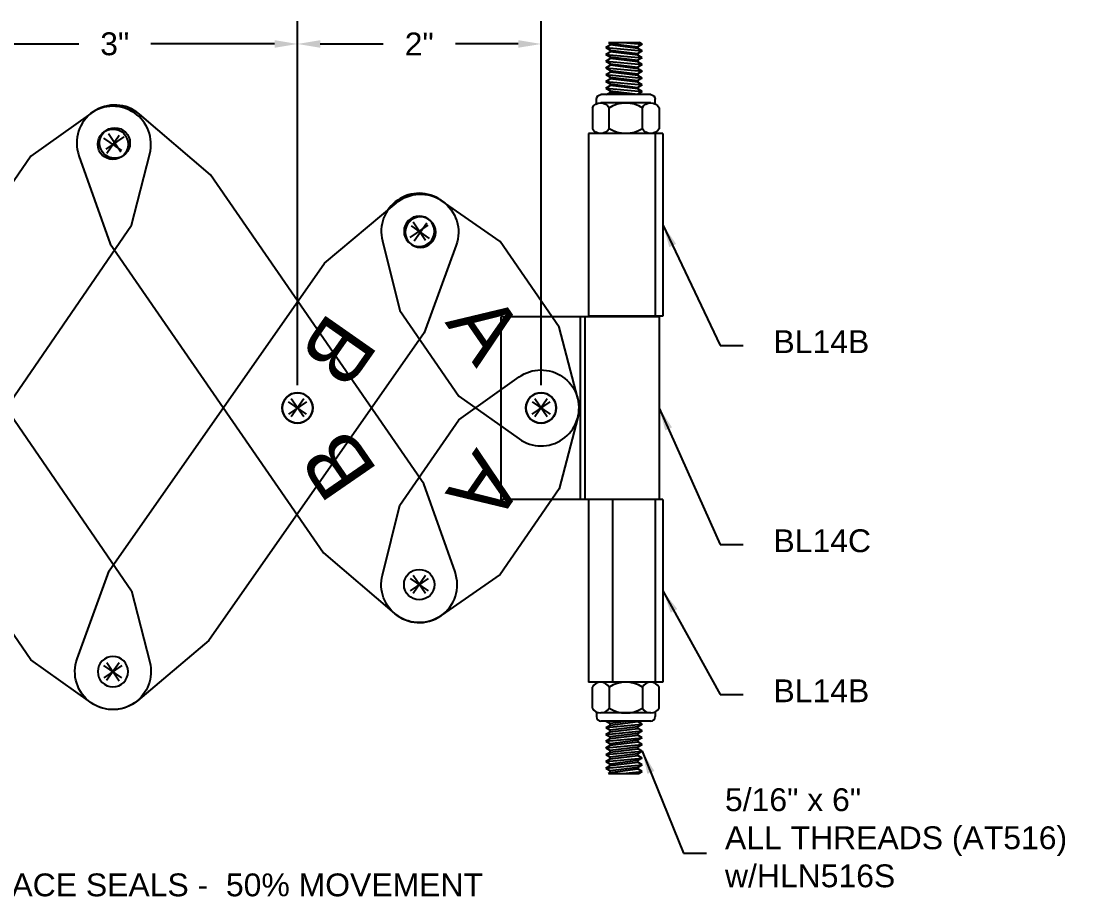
# Model space of a CAD drawing. Header units: inches. Extents: x 1.6 to 29.2, y -11.9 to 19.1.
# Drawn here: x 20.07 to 28.74, y 11.07 to 18.29 of the extents above; entities that cross this region are included whole.
import ezdxf

# ---------------------------------------------------------------- set-up
doc = ezdxf.new("R2010")
doc.units = ezdxf.units.IN
doc.header["$MEASUREMENT"] = 0
for name, color, linetype in [('Anchors', 4, 'Continuous'), ('Conditions', 1, 'Continuous'), ('Dimensions', 3, 'Continuous'), ('Text', 2, 'Continuous')]:
    doc.layers.add(name, color=color, linetype=linetype)
doc.styles.add('Arial', font='arial.ttf')
doc.dimstyles.new('Arial', dxfattribs={"dimtxt": 0.1875, "dimasz": 0.1875, "dimexe": 0.1875, "dimexo": 0.1875, "dimgap": 0.1875, "dimtad": 0, "dimtih": 1, "dimtoh": 1, "dimdec": 4, "dimzin": 0, "dimdsep": 46, "dimlunit": 4, "dimtxsty": 'Arial', "dimcen": 0.1875, "dimadec": 0, "dimazin": 0, "dimtfac": 1, "dimtdec": 4, "dimtofl": 0, "dimtmove": 0, "dimatfit": 3, "dimfxl": 0, "dimfrac": 2, "dimtolj": 1, "dimtzin": 0, "dimarcsym": 0})

# ---------------------------------------------------------------- blocks, each defined once
blk = doc.blocks.new('*D31')
at = {"layer": 'Defpoints', "color": 0}
for p in [(22.3351, 18.1047), (19.3351, 15.1159), (22.3351, 15.1159)]:
    blk.add_point(p, dxfattribs=at)
at = {"layer": 'Dimensions', "color": 0, "lineweight": -2}
for p, q in [((19.3351, 15.3034), (19.3351, 18.2922)), ((22.3351, 15.3034), (22.3351, 18.2922)), ((19.5226, 18.1047), (20.54, 18.1047)), ((22.1476, 18.1047), (21.1303, 18.1047))]:
    blk.add_line(p, q, dxfattribs=at)
at = {"layer": 'Dimensions', "color": 0}
for points in [[(19.5226, 18.136), (19.5226, 18.0735), (19.3351, 18.1047)], [(22.1476, 18.136), (22.1476, 18.0735), (22.3351, 18.1047)]]:
    blk.add_solid(points, dxfattribs=at)
at = {"layer": 'Dimensions', "color": 0, "insert": (20.8351, 18.1047), "char_height": 0.1875, "attachment_point": 5, "style": 'Arial'}
blk.add_mtext('\\A1;3"', dxfattribs=at)
blk = doc.blocks.new('*D33')
at = {"layer": 'Defpoints', "color": 0}
for p in [(22.3351, 18.1047), (22.3351, 15.1159), (24.3351, 15.1159)]:
    blk.add_point(p, dxfattribs=at)
at = {"layer": 'Dimensions', "color": 0, "lineweight": -2}
for p, q in [((22.3351, 15.3034), (22.3351, 18.2922)), ((24.3351, 15.3034), (24.3351, 18.2922)), ((22.5226, 18.1047), (23.0383, 18.1047)), ((24.1476, 18.1047), (23.632, 18.1047))]:
    blk.add_line(p, q, dxfattribs=at)
at = {"layer": 'Dimensions', "color": 0}
for points in [[(22.5226, 18.136), (22.5226, 18.0735), (22.3351, 18.1047)], [(24.1476, 18.136), (24.1476, 18.0735), (24.3351, 18.1047)]]:
    blk.add_solid(points, dxfattribs=at)
at = {"layer": 'Dimensions', "color": 0, "insert": (23.3351, 18.1047), "char_height": 0.1875, "attachment_point": 5, "style": 'Arial'}
blk.add_mtext('\\A1;2"', dxfattribs=at)
blk = doc.blocks.new('C')
blk.add_lwpolyline([(36.7293, 44.1802, 0.700208), (36.7293, 44.7666), (36.1611, 44.9734), (31.8331, 44.9734), (31.2649, 44.7666, 0.700208), (31.2649, 44.1802), (31.8331, 43.9734), (36.1611, 43.9734)], format="xyb", close=True)
for centre in [(31.3716, 44.4734), (33.9971, 44.4734), (36.6226, 44.4734)]:
    blk.add_circle(centre, 0.125)
at = {"layer": 'Conditions'}
for p, q in [((31.3716, 44.3834), (31.3716, 44.5634)), ((33.9971, 44.3834), (33.9971, 44.5634)), ((36.6226, 44.3834), (36.6226, 44.5634)), ((31.2816, 44.4734), (31.4616, 44.4734)), ((33.9071, 44.4734), (34.0871, 44.4734)), ((36.5326, 44.4734), (36.7126, 44.4734))]:
    blk.add_line(p, q, dxfattribs=at)
at = {"layer": 'Text', "insert": (32.3081, 44.719), "char_height": 0.5, "attachment_point": 1, "style": 'Arial'}
blk.add_mtext('C', dxfattribs=at)
blk = doc.blocks.new('B')
blk.add_lwpolyline([(31.2738, 47.7408), (32.0151, 47.5421), (35.0982, 47.5421), (35.8396, 47.7408, 0.767327), (35.8396, 48.3435), (35.0982, 48.5421), (32.0151, 48.5421), (31.2738, 48.3435, 0.767327)], format="xyb", close=True)
for centre in [(31.3546, 48.0421), (33.1163, 48.0421), (35.7588, 48.0421)]:
    blk.add_circle(centre, 0.125)
at = {"layer": 'Conditions'}
for p, q in [((31.3546, 47.9521), (31.3546, 48.1321)), ((33.1163, 47.9521), (33.1163, 48.1321)), ((35.7588, 47.9521), (35.7588, 48.1321)), ((31.2646, 48.0421), (31.4446, 48.0421)), ((33.0263, 48.0421), (33.2063, 48.0421)), ((35.6688, 48.0421), (35.8488, 48.0421))]:
    blk.add_line(p, q, dxfattribs=at)
at = {"layer": 'Text', "insert": (32.3078, 48.2877), "char_height": 0.5, "attachment_point": 1, "style": 'Arial'}
blk.add_mtext('B', dxfattribs=at)
blk = doc.blocks.new('A')
blk.add_lwpolyline([(1.8684, 0.2932, -0.700208), (1.8684, -0.2932), (1.3158, -0.5), (0.4615, -0.5), (-0.1067, -0.2932, -0.700208), (-0.1067, 0.2932), (0.4615, 0.5), (1.3158, 0.5)], format="xyb", close=True)
for centre in [(0, 0), (1.7617, 0)]:
    blk.add_circle(centre, 0.125)
at = {"layer": 'Conditions'}
for p, q in [((0, -0.09), (0, 0.09)), ((1.7617, -0.09), (1.7617, 0.09)), ((-0.09, 0), (0.09, 0)), ((1.6717, 0), (1.8517, 0))]:
    blk.add_line(p, q, dxfattribs=at)
at = {"layer": 'Text', "insert": (0.5632, 0.2456), "char_height": 0.5, "attachment_point": 1, "style": 'Arial'}
blk.add_mtext('A', dxfattribs=at)
blk = doc.blocks.new('HLN516S')
at = {"layer": 'Anchors'}
for p, q in [((-0.2416, 0.2444), (-0.2416, 0.283)), ((-0.2046, 0.32), (0.2046, 0.32)), ((0.2416, 0.2444), (0.2416, 0.283)), ((-0.2737, 0.213), (-0.2737, 0.0403)), ((-0.2053, 0.2533), (0.2053, 0.2533)), ((-0.1369, 0.0403), (-0.1369, 0.213)), ((0.1369, 0.0403), (0.1369, 0.213)), ((0.2737, 0.213), (0.2737, 0.0403)), ((-0.2053, 0), (0.2053, 0))]:
    blk.add_line(p, q, dxfattribs=at)
for centre, radius, start, end in [((-0.2046, 0.283), 0.037, 90, 180), ((0.2046, 0.283), 0.037, 0, 90), ((-0.2053, 0.175), 0.0783, 29.02085, 150.97915), ((0, 0.0007), 0.2526, 57.19114, 122.80886), ((0.2053, 0.175), 0.0783, 29.02085, 150.97915), ((-0.2053, 0.0783), 0.0783, 209.02085, 330.97915), ((0, 0.2526), 0.2526, 237.19114, 302.80886), ((0.2053, 0.0783), 0.0783, 209.02085, 330.97915)]:
    blk.add_arc(centre, radius, start, end, dxfattribs=at)
blk = doc.blocks.new('BL-14B&C')
for p, q in [((71.0974, 26.4731), (70.4874, 26.4731)), ((70.4874, 26.4731), (70.4874, 24.9731)), ((71.0324, 26.4731), (71.0324, 24.9731)), ((71.0974, 26.4731), (71.0974, 24.9731)), ((71.0674, 24.9697), (69.7674, 24.9697)), ((69.7674, 24.9697), (69.7674, 23.4697)), ((70.4174, 24.9697), (70.4174, 23.4697)), ((70.4574, 24.9697), (70.4574, 23.4697)), ((71.0974, 24.9731), (70.4874, 24.9731)), ((71.0674, 24.9697), (71.0674, 23.4697)), ((71.0674, 23.4697), (69.7674, 23.4697)), ((71.0974, 23.4691), (70.4874, 23.4691)), ((70.4874, 23.4691), (70.4874, 21.9691)), ((70.6824, 23.4691), (70.6824, 21.9691)), ((71.0324, 23.4691), (71.0324, 21.9691)), ((71.0974, 23.4691), (71.0974, 21.9691)), ((71.0974, 21.9691), (70.4874, 21.9691))]:
    blk.add_line(p, q)
blk.add_circle((70.0965, 24.2205), 0.125)
at = {"layer": 'Anchors'}
for p, q in [((70.6274, 27.1796), (70.6644, 27.2008)), ((70.6274, 27.1796), (70.9274, 27.1518)), ((70.6274, 27.1796), (70.6644, 27.1584)), ((70.6503, 27.222), (70.6644, 27.2139)), ((70.6503, 27.222), (70.9019, 27.222)), ((70.6644, 27.2139), (70.6644, 27.2008)), ((70.6644, 27.2139), (70.8904, 27.1862)), ((70.8904, 27.173), (70.6644, 27.2008)), ((70.6644, 27.1584), (70.6644, 27.1453)), ((70.6644, 27.1584), (70.8904, 27.1306)), ((70.7692, 27.222), (70.9274, 27.2074)), ((70.9274, 27.2074), (70.8904, 27.1862)), ((70.8904, 27.1862), (70.8904, 27.173)), ((70.9274, 27.1518), (70.8904, 27.173)), ((70.9274, 27.2074), (70.9019, 27.222)), ((70.6274, 27.124), (70.6644, 27.1453)), ((70.6274, 27.124), (70.6644, 27.1028)), ((70.6274, 27.124), (70.9274, 27.0963)), ((70.6274, 27.0685), (70.6644, 27.0897)), ((70.8904, 27.1175), (70.6644, 27.1453)), ((70.6644, 27.1028), (70.6644, 27.0897)), ((70.6644, 27.1028), (70.8904, 27.075)), ((70.8904, 27.0619), (70.6644, 27.0897)), ((70.9274, 27.1518), (70.8904, 27.1306)), ((70.8904, 27.1306), (70.8904, 27.1175)), ((70.9274, 27.0963), (70.8904, 27.1175)), ((70.9274, 27.0963), (70.8904, 27.075)), ((70.8904, 27.075), (70.8904, 27.0619)), ((70.6274, 27.0685), (70.6644, 27.0473)), ((70.6274, 27.0685), (70.9274, 27.0407)), ((70.6274, 27.0129), (70.6644, 27.0341)), ((70.6274, 27.0129), (70.6644, 26.9917)), ((70.6274, 27.0129), (70.9274, 26.9852)), ((70.6644, 27.0473), (70.6644, 27.0341)), ((70.6644, 27.0473), (70.8904, 27.0195)), ((70.8904, 27.0064), (70.6644, 27.0341)), ((70.6644, 26.9917), (70.6644, 26.9786)), ((70.6644, 26.9917), (70.8904, 26.9639)), ((70.9274, 27.0407), (70.8904, 27.0619)), ((70.9274, 27.0407), (70.8904, 27.0195)), ((70.8904, 27.0195), (70.8904, 27.0064)), ((70.9274, 26.9852), (70.8904, 27.0064)), ((70.9274, 26.9852), (70.8904, 26.9639)), ((70.6274, 26.9574), (70.6644, 26.9786)), ((70.6274, 26.9574), (70.6644, 26.9362)), ((70.6274, 26.9574), (70.9274, 26.9296)), ((70.6274, 26.9018), (70.6644, 26.923)), ((70.6274, 26.9018), (70.6644, 26.8806)), ((70.6274, 26.9018), (70.9274, 26.874)), ((70.8904, 26.9508), (70.6644, 26.9786)), ((70.6644, 26.9362), (70.6644, 26.923)), ((70.6644, 26.9362), (70.8904, 26.9084)), ((70.8904, 26.8953), (70.6644, 26.923)), ((70.8904, 26.9639), (70.8904, 26.9508)), ((70.9274, 26.9296), (70.8904, 26.9508)), ((70.9274, 26.9296), (70.8904, 26.9084)), ((70.8904, 26.9084), (70.8904, 26.8953)), ((70.6274, 26.8463), (70.6644, 26.8675)), ((70.6274, 26.8463), (70.6644, 26.825)), ((70.6274, 26.8463), (70.9274, 26.8185)), ((70.6317, 26.7931), (70.6644, 26.8119)), ((70.6644, 26.8806), (70.6644, 26.8675)), ((70.6644, 26.8806), (70.8904, 26.8528)), ((70.8904, 26.8397), (70.6644, 26.8675)), ((70.6644, 26.825), (70.6644, 26.8119)), ((70.6644, 26.825), (70.8904, 26.7973)), ((70.8172, 26.7931), (70.6644, 26.8119)), ((70.9274, 26.874), (70.8904, 26.8953)), ((70.9274, 26.874), (70.8904, 26.8528)), ((70.8904, 26.8528), (70.8904, 26.8397)), ((70.9274, 26.8185), (70.8904, 26.8397)), ((70.9274, 26.8185), (70.8904, 26.7973)), ((70.8904, 26.7973), (70.8904, 26.7931)), ((70.6274, 21.5959), (70.9274, 21.6237)), ((70.6274, 21.5959), (70.6644, 21.6172)), ((70.6317, 21.6491), (70.6644, 21.6303)), ((70.8172, 21.6491), (70.6644, 21.6303)), ((70.6644, 21.6172), (70.8904, 21.6449)), ((70.6644, 21.6172), (70.6644, 21.6303)), ((70.8904, 21.6449), (70.8904, 21.6491)), ((70.9274, 21.6237), (70.8904, 21.6449)), ((70.9274, 21.6237), (70.8904, 21.6025)), ((70.6274, 21.5959), (70.6644, 21.5747)), ((70.6274, 21.5404), (70.9274, 21.5682)), ((70.6274, 21.5404), (70.6644, 21.5616)), ((70.6274, 21.5404), (70.6644, 21.5192)), ((70.8904, 21.6025), (70.6644, 21.5747)), ((70.6644, 21.5616), (70.8904, 21.5894)), ((70.6644, 21.5616), (70.6644, 21.5747)), ((70.8904, 21.5469), (70.6644, 21.5192)), ((70.6644, 21.506), (70.8904, 21.5338)), ((70.6644, 21.506), (70.6644, 21.5192)), ((70.8904, 21.5894), (70.8904, 21.6025)), ((70.9274, 21.5682), (70.8904, 21.5894)), ((70.9274, 21.5682), (70.8904, 21.5469)), ((70.8904, 21.5338), (70.8904, 21.5469)), ((70.9274, 21.5126), (70.8904, 21.5338)), ((70.6274, 21.4848), (70.9274, 21.5126)), ((70.6274, 21.4848), (70.6644, 21.506)), ((70.6274, 21.4848), (70.6644, 21.4636)), ((70.6274, 21.4293), (70.9274, 21.457)), ((70.6274, 21.4293), (70.6644, 21.4505)), ((70.8904, 21.4914), (70.6644, 21.4636)), ((70.6644, 21.4505), (70.8904, 21.4783)), ((70.6644, 21.4505), (70.6644, 21.4636)), ((70.8904, 21.4358), (70.6644, 21.4081)), ((70.9274, 21.5126), (70.8904, 21.4914)), ((70.8904, 21.4783), (70.8904, 21.4914)), ((70.9274, 21.457), (70.8904, 21.4783)), ((70.9274, 21.457), (70.8904, 21.4358)), ((70.8904, 21.4227), (70.8904, 21.4358)), ((70.6274, 21.4293), (70.6644, 21.4081)), ((70.6274, 21.3737), (70.9274, 21.4015)), ((70.6274, 21.3737), (70.6644, 21.3949)), ((70.6274, 21.3737), (70.6644, 21.3525)), ((70.6274, 21.3182), (70.9274, 21.3459)), ((70.6644, 21.3949), (70.8904, 21.4227)), ((70.6644, 21.3949), (70.6644, 21.4081)), ((70.8904, 21.3803), (70.6644, 21.3525)), ((70.6644, 21.3394), (70.8904, 21.3672)), ((70.6644, 21.3394), (70.6644, 21.3525)), ((70.9274, 21.4015), (70.8904, 21.4227)), ((70.9274, 21.4015), (70.8904, 21.3803)), ((70.8904, 21.3672), (70.8904, 21.3803)), ((70.9274, 21.3459), (70.8904, 21.3672)), ((70.9274, 21.3459), (70.8904, 21.3247)), ((70.6274, 21.3182), (70.6644, 21.3394)), ((70.6274, 21.3182), (70.6644, 21.2969)), ((70.6274, 21.2626), (70.9274, 21.2904)), ((70.6274, 21.2626), (70.6644, 21.2838)), ((70.6274, 21.2626), (70.6644, 21.2414)), ((70.8904, 21.3247), (70.6644, 21.2969)), ((70.6644, 21.2838), (70.8904, 21.3116)), ((70.6644, 21.2838), (70.6644, 21.2969)), ((70.8904, 21.2692), (70.6644, 21.2414)), ((70.8904, 21.3116), (70.8904, 21.3247)), ((70.9274, 21.2904), (70.8904, 21.3116)), ((70.9274, 21.2904), (70.8904, 21.2692)), ((70.8904, 21.256), (70.8904, 21.2692)), ((70.6503, 21.2202), (70.6644, 21.2283)), ((70.6503, 21.2202), (70.9019, 21.2202)), ((70.6644, 21.2283), (70.8904, 21.256)), ((70.6644, 21.2283), (70.6644, 21.2414)), ((70.7692, 21.2202), (70.9274, 21.2348)), ((70.9274, 21.2348), (70.8904, 21.256)), ((70.9274, 21.2348), (70.9019, 21.2202))]:
    blk.add_line(p, q, dxfattribs=at)
for p in [(70.6644, 27.2139), (70.6644, 27.1584), (70.6644, 27.1028), (70.6644, 27.0473), (70.6644, 26.9917), (70.6644, 26.9362), (70.6644, 26.8806), (70.6644, 26.825), (70.6644, 21.6172), (70.6644, 21.5616), (70.6644, 21.506), (70.6644, 21.4505), (70.6644, 21.3949), (70.6644, 21.3394), (70.6644, 21.2838), (70.6644, 21.2283)]:
    blk.add_point(p, dxfattribs=at)
at = {"xscale": -1}
blk.add_blockref('HLN516S', (70.7924, 26.4731), dxfattribs=at)
at = {"rotation": 180}
blk.add_blockref('HLN516S', (70.7924, 21.9691), dxfattribs=at)

msp = doc.modelspace()

# ---------------------------------------------------------------- block references
at = {"layer": 'Conditions'}
msp.add_blockref('BL-14B&C', (-45.76132, -9.10453), dxfattribs=at)
at = {"layer": 'Conditions', "color": 7}
for name, p, rotation in [('C', (36.7809, -38.07554), 55.55412117580468), ('B', (80.68524, 15.1218), 124.5849488802435), ('A', (24.33515, 15.11592), 235.4150511197566)]:
    msp.add_blockref(name, p, dxfattribs=dict(at, rotation=rotation))
at = {"layer": 'Conditions', "color": 7, "xscale": -1}
for name, p, rotation in [('C', (36.7809, 68.30738), 124.4458788241953), ('B', (80.68381, 14.70686), 55.01915408662259), ('A', (24.33515, 15.11592), 304.5849488802434)]:
    msp.add_blockref(name, p, dxfattribs=dict(at, rotation=rotation))

# ---------------------------------------------------------------- texts
at = {"layer": 'Text', "char_height": 0.1875, "style": 'Arial'}
for s, insert, attachment_point in [('\\A1;BL14B', (26.24382, 15.75429), 1), ('BL14C', (26.24365, 14.11936), 1), ('BL14B', (26.24382, 12.88742), 1), ('5/16" x 6"\\PALL THREADS (AT516)\\Pw/HLN516S', (25.84557, 11.5854), 4), ('{\\LTOP VIEW - }(PANTO125W6){\\L\\P}PANTOGRAPH BAR FOR {\\LFCWW-12} w/2 SANW600C FACE SEALS -  50% MOVEMENT', (13.42387, 11.6062), 1)]:
    msp.add_mtext(s, dxfattribs=dict(at, insert=insert, attachment_point=attachment_point))

# ---------------------------------------------------------------- dimensions: what is measured, and where the dimension line sits
at = {"layer": 'Dimensions'}
dim = msp.add_linear_dim(base=(22.33515, 18.10472), p1=(19.33515, 15.11592), p2=(22.33515, 15.11592), dimstyle='Arial', override={"dimpost": ''}, dxfattribs=at)
dim.commit()
dim.dimension.update_dxf_attribs({"geometry": '*D31', "text_midpoint": (20.83515, 18.10472)})
dim = msp.add_linear_dim(base=(22.33515, 18.10472), p1=(24.33515, 15.11592), p2=(22.33515, 15.11592), angle=180, dimstyle='Arial', override={"dimpost": ''}, dxfattribs=at)
dim.commit()
dim.dimension.update_dxf_attribs({"geometry": '*D33', "text_midpoint": (23.33515, 18.10472)})

# ---------------------------------------------------------------- leaders
at = {"layer": 'Text', "annotation_type": 0, "has_hookline": 1, "hookline_direction": 0}
for points, text_width in [([(25.33612, 16.61861), (25.80632, 15.62929), (25.99382, 15.62929)], 0.75333), ([(25.30612, 15.11512), (25.80615, 13.99436), (25.99365, 13.99436)], 0.77136), ([(25.33612, 13.61452), (25.80632, 12.76242), (25.99382, 12.76242)], 0.75333), ([(25.16612, 12.29696), (25.50528, 11.4604), (25.69278, 11.4604)], 2.79997)]:
    msp.add_leader(points, dimstyle='Arial', override={"dimgap": 0.25, "dimtad": 0}, dxfattribs=dict(at, text_width=text_width))

doc.saveas('drawing.dxf')
